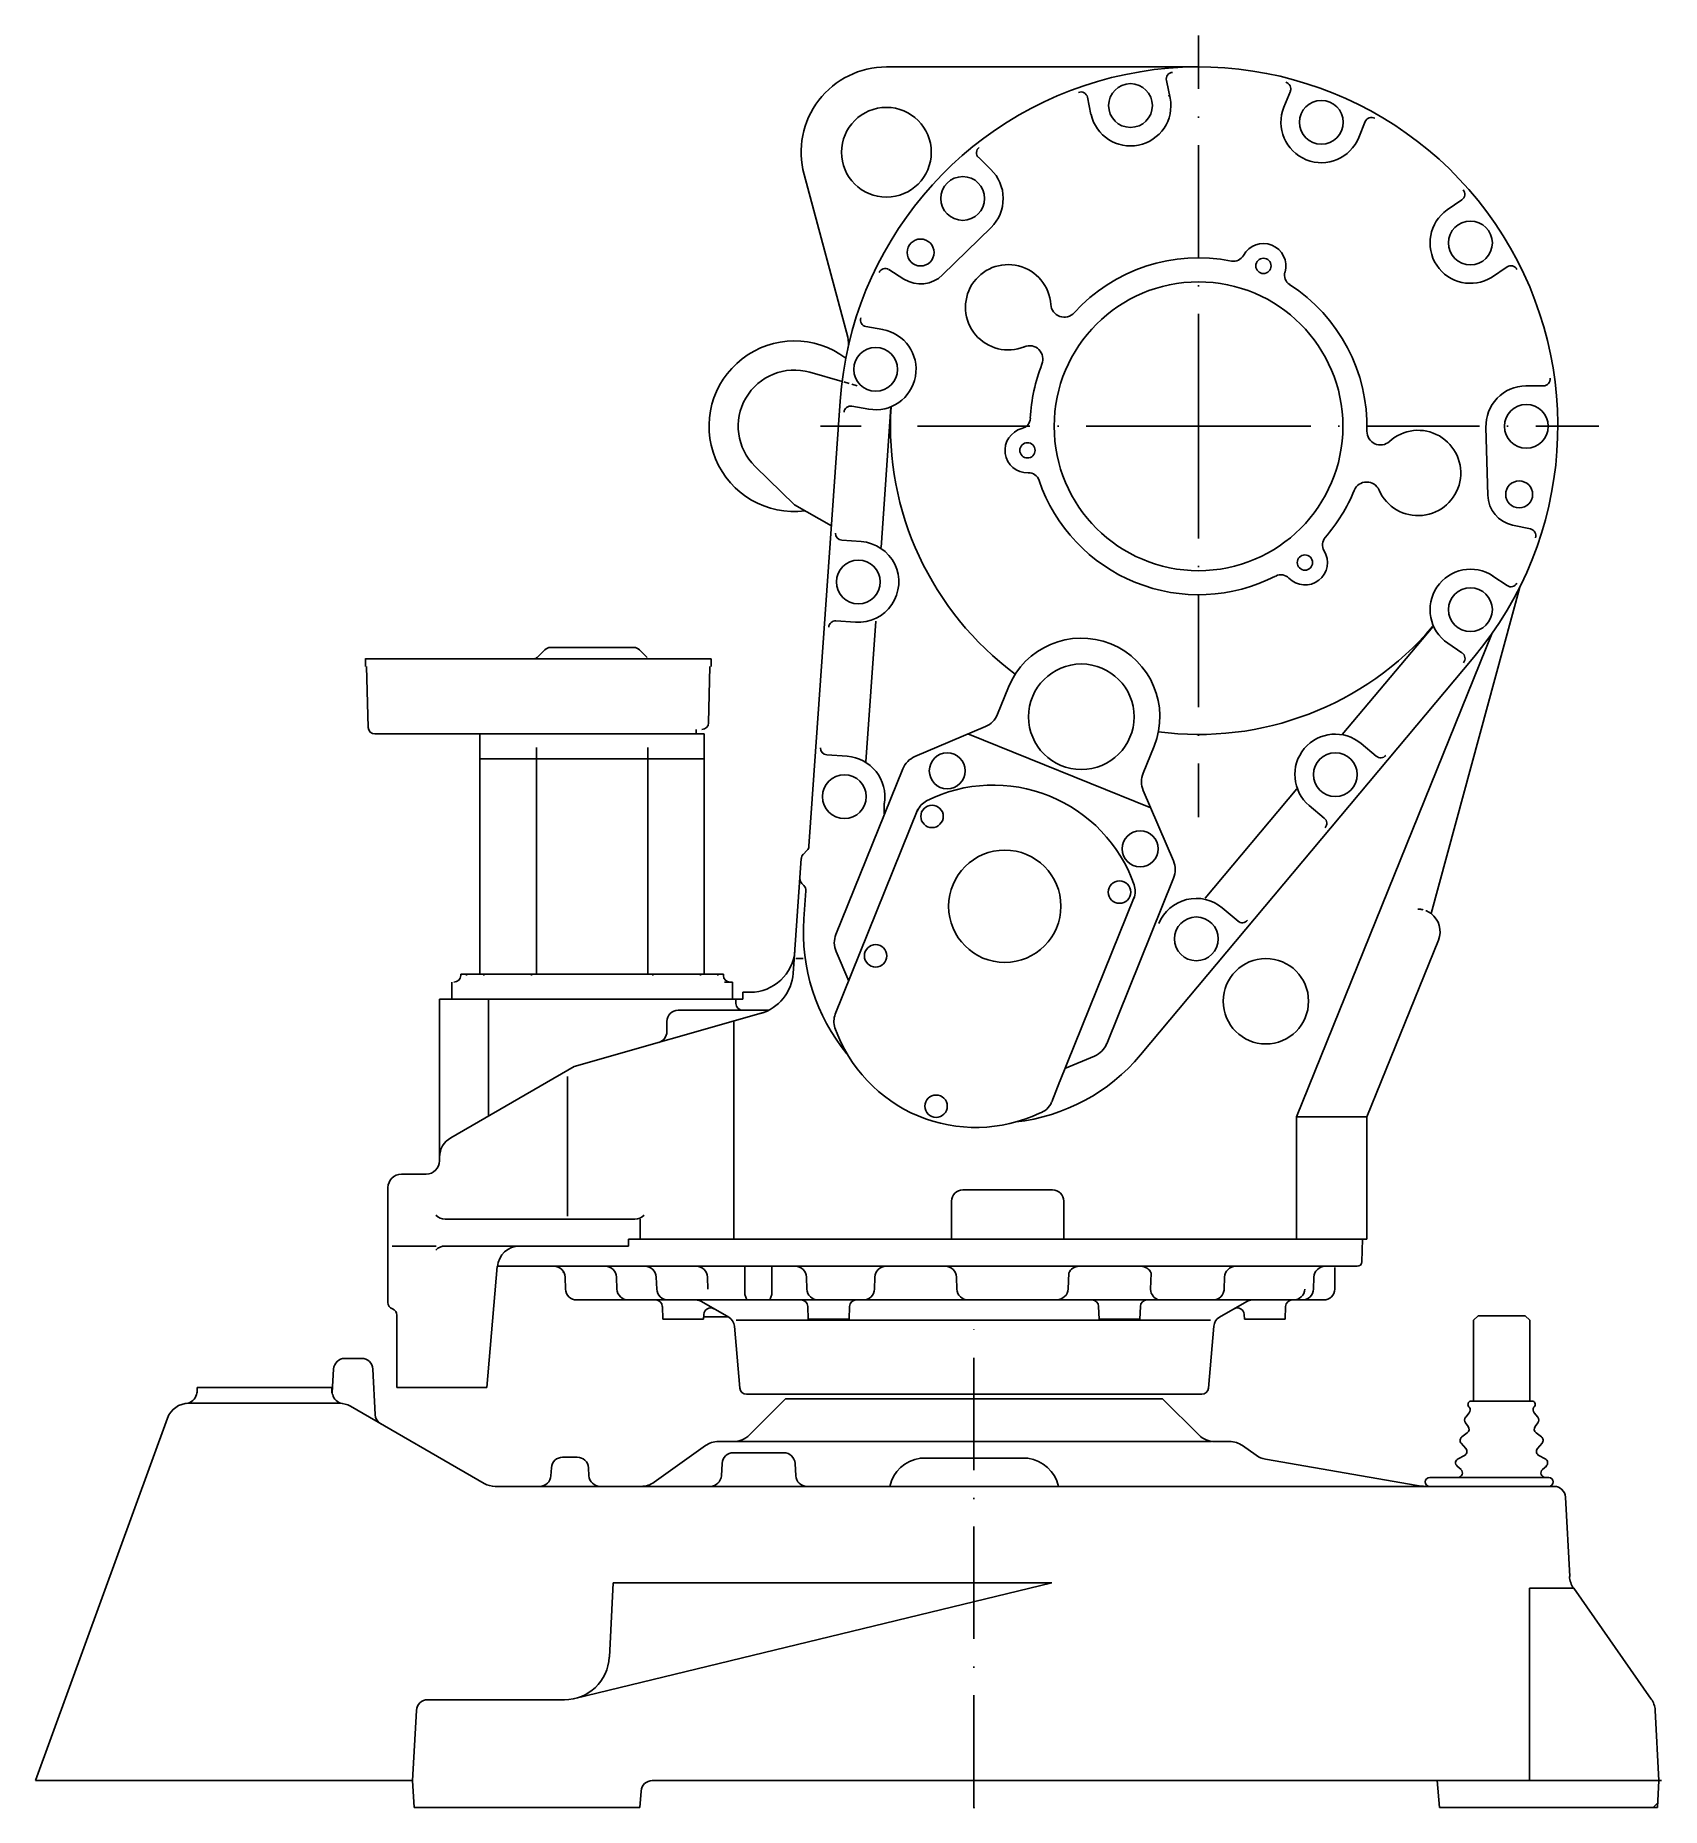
# Model space of a CAD drawing. Extents: x 582 to 1306, y 200 to 989.
import ezdxf

# ---------------------------------------------------------------- set-up
doc = ezdxf.new("R2010")
doc.units = 0
doc.header["$LTSCALE"] = 5
for name, pattern in [('DASHDOT', [1, 0.5, -0.25, 0, -0.25]), ('DASHED', [0.75, 0.5, -0.25]), ('GEN7', [15, 10, -2.5, 0, -2.5])]:
    doc.linetypes.add(name, pattern=pattern)
doc.layers.get('0').update_dxf_attribs({"linetype": 'CONTINUOUS'})
doc.layers.add('7', color=4, linetype='GEN7')

msp = doc.modelspace()

# ---------------------------------------------------------------- linework, layer by layer
at = {"linetype": 'CONTINUOUS'}
for p, q in [((1100, 975), (961, 975)), ((1085.7, 968.9569), (1087.4, 961.1005)), ((1138, 957.1118), (1140.9, 964.1313)), ((1050.5, 961.4729), (1052.1, 953.8762)), ((1086.5, 962.1139), (1086.6, 962.1139)), ((1171.4, 943.626), (1174.2, 950.6455)), ((1002.1, 934.6274), (1007.5, 929.3683)), ((924.3, 927.1649), (943.8, 854.6027)), ((1210.7, 911.3285), (1217.3, 915.7948)), ((1007.6, 903.575), (986, 882.3775)), ((968.8, 880.4956), (962, 884.7693)), ((1230.5, 881.2972), (1237.4, 885.9684)), ((959.4, 858.0792), (951.9, 859.3939)), ((941.3, 834.9299), (926.9, 839.038)), ((1245.7, 833), (1253.6, 833)), ((926.5, 628.0098), (940.4, 826.224)), ((945.6, 823.9543), (953.1, 822.6261)), ((958.6, 761.0938), (963, 823.573)), ((1228, 814.5193), (1228.8, 784.271)), ((920, 779.9998), (902.5, 797.1429)), ((920, 779.9998), (936.5, 770.6718)), ((1239.9, 770.9508), (1247.8, 769.2738)), ((949.8, 763.6588), (941.1, 764.2728)), ((1203.6, 598.0038), (1243.1, 743.3898)), ((1231.1, 748.2808), (1237.4, 744.0468)), ((947.3, 727.7478), (938.5, 728.3608)), ((951.9, 665.6158), (956.3, 728.1718)), ((1143.7, 507.4998), (1230.6, 722.5268)), ((1164, 677.6938), (1204.3, 725.7688)), ((1211, 718.4348), (1217.3, 714.1578)), ((729, 707.9998), (729, 711.5318)), ((729, 711.4998), (882.9, 711.4998)), ((805.5, 712.0858), (808.9, 715.4748)), ((811.4, 716.4998), (848.5, 716.4998)), ((854.4, 712.0858), (851, 715.4748)), ((882.9, 711.5088), (882.9, 707.9998)), ((1074.1, 535.0828), (1222.6, 712.2028)), ((729.5, 707.9998), (730.2, 680.9218)), ((881.8, 682.9218), (882.4, 707.9998)), ((1015.3, 698.7688), (1010.5, 686.7488)), ((876.3, 677.9998), (876.3, 679.9998)), ((973.7, 667.9498), (1005.1, 681.2898)), ((733.2, 677.9998), (876.3, 677.9998)), ((779.9, 570.9998), (779.9, 677.9998)), ((779.9, 677.9998), (879.9, 677.9998)), ((805.1, 671.9998), (805.1, 666.9998)), ((854.8, 671.9998), (854.8, 666.9998)), ((879.9, 570.9998), (879.9, 677.9998)), ((1078.7, 645.1068), (997.3, 677.9928)), ((1080.2, 672.5468), (1075.4, 660.5268)), ((1172.4, 673.7118), (1179.1, 668.0938)), ((779.9, 666.9998), (879.9, 666.9998)), ((805.1, 570.9998), (805.1, 666.9998)), ((854.8, 570.9998), (854.8, 666.9998)), ((943.5, 668.0468), (934.4, 668.6918)), ((938.5, 588.7748), (968.3, 662.4908)), ((960, 647.2318), (960, 642.4358)), ((1088.8, 621.4448), (1075.4, 652.8728)), ((1103, 604.8908), (1143.8, 653.5868)), ((975, 644.4618), (938.2, 553.2048)), ((1149.3, 646.1248), (1156, 640.5068)), ((924, 624.4498), (925.6, 626.0988)), ((919.5, 571.4098), (923.1, 622.5388)), ((923.3, 611.3758), (924.2, 610.5008)), ((924.2, 595.6238), (925.1, 608.1688)), ((1059.1, 540.0758), (1088.8, 613.7918)), ((1038.1, 522.9488), (1071.4, 605.3608)), ((1110.5, 600.5758), (1117.6, 594.6698)), ((1175, 507.4998), (1206.8, 586.2538)), ((920.6, 577.9728), (923.9, 577.9728)), ((944.2, 568.0108), (938.6, 581.1218)), ((771.4, 570.9998), (888.4, 570.9998)), ((771.4, 570.4998), (771.4, 570.9998)), ((774, 570.4998), (774, 570.9998)), ((781.7, 570.4998), (781.7, 570.9998)), ((802.9, 570.4998), (802.9, 570.9998)), ((856.9, 570.4998), (856.9, 570.9998)), ((878.2, 570.4998), (878.2, 570.9998)), ((885.9, 570.4998), (885.9, 570.9998)), ((888.4, 570.4998), (888.4, 570.9998)), ((767.4, 559.9998), (767.4, 567.4998)), ((892.4, 567.4998), (888.9, 567.4998)), ((892.4, 559.9998), (892.4, 567.4998)), ((897, 559.9998), (897, 562.9998)), ((897, 562.9998), (900.3, 562.9998)), ((762, 559.9998), (897, 559.9998)), ((762, 559.9998), (762, 487.9998)), ((767.4, 559.9998), (892.4, 559.9998)), ((783.8, 507.9118), (783.8, 559.9998)), ((822, 529.9998), (907.3, 554.2388)), ((868.2, 554.9998), (908.6, 554.9998)), ((894, 557.9998), (894, 559.9998)), ((894, 557.9998), (894, 559.9998)), ((863.2, 545.4638), (863.2, 549.9998)), ((893, 452.9998), (893, 550.1708)), ((822, 529.9998), (767, 498.2458)), ((1040.5, 529.0328), (1053.7, 534.6168)), ((819, 463.2558), (819, 525.5538)), ((1034.6, 514.2458), (1038.3, 523.4208)), ((1143.7, 452.9998), (1143.7, 507.4998)), ((1175, 507.4998), (1143.7, 507.4998)), ((1175, 452.9998), (1175, 507.4998)), ((745, 481.9998), (756, 481.9998)), ((739, 475.9998), (739, 424.8288)), ((1035, 474.9998), (995, 474.9998)), ((990, 469.9998), (990, 452.9998)), ((1040, 469.9998), (1040, 452.9998)), ((764.5, 461.9998), (848.9, 461.9998)), ((851.4, 461.9998), (851.4, 452.9998)), ((740.9, 449.9998), (760.5, 449.9998)), ((764.5, 449.9998), (846.1, 449.9998)), ((1173, 452.9998), (846.1, 452.9998)), ((1175, 452.9998), (846.1, 452.9998)), ((846.1, 452.9998), (846.1, 449.9998)), ((1173, 452.9998), (1172.7, 442.9298)), ((783, 386.9998), (787.7, 440.8718)), ((1104.8, 440.9998), (787.7, 440.9998)), ((812.9, 440.9998), (799.3, 440.9998)), ((817.9, 436.1738), (818.1, 430.8248)), ((853.5, 440.9998), (840.3, 440.9998)), ((840.8, 436.1738), (841, 430.8248)), ((858.5, 436.1738), (858.7, 430.8248)), ((898, 440.9998), (880.3, 440.9998)), ((881.3, 436.1738), (881.5, 430.8248)), ((898, 440.9998), (898, 428.4998)), ((898, 438.2008), (898, 431.9998)), ((910, 440.9998), (910, 428.4998)), ((925.4, 436.1738), (925.6, 430.8248)), ((955.9, 436.1738), (955.7, 430.8248)), ((992.2, 436.1738), (992.4, 430.8248)), ((1042.2, 437.9298), (1042, 430.9108)), ((1078.9, 437.9298), (1078.6, 430.7748)), ((1170.7, 440.9998), (1104.6, 440.9998)), ((1111.6, 436.1748), (1111.4, 430.8258)), ((1151.4, 436.1748), (1151.2, 430.8258)), ((1165.8, 440.9998), (1156.4, 440.9998)), ((898, 428.4998), (898.9, 425.9998)), ((910, 428.4998), (909.1, 425.9998)), ((1160.7, 430.9998), (1160.7, 430.8258)), ((743, 419.1718), (743, 386.9998)), ((870, 425.9998), (823.1, 425.9998)), ((861.4, 417.4998), (861.2, 423.1048)), ((870, 425.9998), (1114.8, 425.9998)), ((890.8, 418.3018), (878.6, 425.3298)), ((879.6, 417.4998), (879.7, 419.6008)), ((890.4, 418.4998), (879.7, 418.4998)), ((898.9, 425.9998), (909.1, 425.9998)), ((926.2, 417.4998), (926, 423.1048)), ((944.4, 417.4998), (944.6, 423.1048)), ((1055.7, 417.4998), (1055.5, 423.1048)), ((1073.9, 417.4998), (1074.1, 423.1048)), ((1109.3, 418.3018), (1121.5, 425.3298)), ((1113.6, 425.9998), (1130.1, 425.9998)), ((1120.4, 417.4998), (1120.3, 419.6008)), ((1130.1, 425.9998), (1155.7, 425.9998)), ((1138.6, 417.4998), (1138.8, 423.1048)), ((1224.5, 418.9998), (1222.5, 416.9998)), ((1224.5, 418.9998), (1245.5, 418.9998)), ((1245.5, 418.9998), (1247.5, 416.9998)), ((879.6, 417.4998), (861.4, 417.4998)), ((893.3, 414.4068), (895.7, 386.7388)), ((894.1, 416.9998), (1105.4, 416.9998)), ((944.4, 417.4998), (926.2, 417.4998)), ((1055.7, 417.4998), (1073.9, 417.4998)), ((1106.8, 414.4068), (1104.4, 386.7388)), ((1120.4, 417.4998), (1138.6, 417.4998)), ((1222.5, 380.9998), (1222.5, 416.9998)), ((1247.5, 416.9998), (1247.5, 380.9998)), ((714.8, 395.2618), (714.2, 384.7388)), ((714.8, 395.2618), (714.2, 384.7388)), ((719.8, 399.9998), (727.3, 399.9998)), ((719.8, 399.9998), (727.3, 399.9998)), ((732.3, 395.2618), (733.3, 374.9428)), ((732.3, 395.2618), (733.3, 374.9428)), ((654, 386.9998), (714, 386.9998)), ((654, 386.9998), (654, 384.9998)), ((714, 386.9998), (714, 384.9998)), ((743, 386.9998), (783, 386.9998)), ((717.3, 379.9998), (650.2, 379.9998)), ((1101.4, 383.9998), (898.7, 383.9998)), ((916, 381.9998), (900, 365.9288)), ((1084, 381.9998), (916, 381.9998)), ((1084, 381.9998), (1100.1, 365.9288)), ((1247.5, 380.9998), (1221.5, 380.9998)), ((1247.5, 380.9998), (1248.5, 380.9998)), ((640.8, 373.4198), (582, 211.9998)), ((722.3, 378.6598), (781.8, 344.3398)), ((1218.9, 371.2998), (1220.1, 369.6998)), ((1219, 373.7598), (1220.6, 375.7398)), ((1220.3, 378.5998), (1220.6, 378.1998)), ((1249.7, 378.5998), (1249.4, 378.1998)), ((1251.1, 373.7598), (1249.5, 375.7398)), ((1251.1, 371.2998), (1249.9, 369.6998)), ((1105.8, 362.9998), (886.2, 362.9998)), ((1107.2, 362.9998), (1113.8, 362.9998)), ((1217.3, 365.0998), (1219.7, 366.8998)), ((1252.7, 365.0998), (1250.3, 366.8998)), ((823.3, 355.9998), (816.8, 355.9998)), ((880.4, 361.1378), (857.6, 344.8628)), ((915.3, 357.9998), (892.8, 357.9998)), ((1024, 355.4998), (976.1, 355.4998)), ((1119.6, 361.1378), (1125.7, 356.8288)), ((1129.8, 355.1118), (1197.4, 343.4598)), ((1215.6, 355.2818), (1218.4, 356.7188)), ((1219, 359.7948), (1217, 362.2048)), ((1251, 359.7948), (1253, 362.2048)), ((1254.4, 355.2818), (1251.6, 356.7188)), ((811.8, 351.2618), (811.6, 347.7388)), ((828.3, 351.2618), (828.5, 347.7388)), ((887.8, 353.2618), (887.5, 347.7388)), ((920.3, 353.2618), (920.6, 347.7388)), ((1215.2, 352.0218), (1216.9, 350.4788)), ((1254.9, 352.0218), (1253.2, 350.4788)), ((1201.6, 342.9998), (786.8, 342.9998)), ((1197.4, 343.4598), (1199.2, 343.1458)), ((1200.9, 342.9998), (1258.4, 342.9998)), ((1256, 346.9998), (1203, 346.9998)), ((1256, 342.9998), (1203, 342.9998)), ((1263.4, 338.2618), (1265.3, 302.8638)), ((1034.7, 299.9998), (822.3, 248.5628)), ((837.6, 266.9538), (839.3, 299.9998)), ((839.3, 299.9998), (1034.7, 299.9998)), ((1267.1, 297.6508), (1247.4, 297.6508)), ((1247.4, 212.4978), (1247.4, 297.6508)), ((1267.1, 297.6508), (1301.6, 248.3158)), ((817.6, 247.9998), (756.7, 247.9998)), ((750, 211.9998), (751.7, 243.2618)), ((1303.39, 243.2618), (1305.03, 211.9998)), ((750, 211.9998), (582, 211.9998)), ((750.7, 199.9998), (750, 211.9998)), ((851.2, 199.9998), (851.7, 207.3488)), ((1178.1, 211.9998), (856.7, 211.9998)), ((1099, 211.9998), (1090, 211.9998)), ((1199, 211.9998), (1178.1, 211.9998)), ((1306.22, 211.9998), (1199, 211.9998)), ((1206.3, 211.9998), (1207.3, 199.9998)), ((1305.03, 211.9998), (1304.4, 199.9998)), ((750.7, 199.9998), (851.2, 199.9998)), ((1262, 199.9998), (1207.3, 199.9998)), ((1262, 199.9998), (1271, 199.9998)), ((1289, 199.9998), (1271, 199.9998)), ((1304.4, 199.9998), (1289, 199.9998))]:
    msp.add_line(p, q, dxfattribs=at)
at = {"linetype": 'DASHED'}
msp.add_line((948, 833.0001), (941.3, 834.9299), dxfattribs=at)
msp.add_line((1160.7, 430.9998), (1160.7, 440.3883))
at = {"linetype": 'DASHDOT'}
msp.add_line((1000, 210.4998), (1000, 225.9418), dxfattribs=at)
at = {"linetype": 'CONTINUOUS'}
for points in [[(774.6, 570.9998, 0), (792.6, 570.9998, 0)], [(885.3, 570.9998, 0), (867.3, 570.9998, 0)], [(1302.44, 199.9998, 0), (1304.5, 202.0638, 0)]]:
    msp.add_polyline3d(points, dxfattribs=at)
for centre, radius in [((1069.7, 957.8096), 9.75), ((961, 937), 20), ((1154.7, 950.3689), 9.75), ((995, 916.4201), 9.75), ((1221.1, 896.6422), 9.75), ((976.2, 892.3682), 6), ((1128.9, 886.3932), 3.4), ((1100, 815), 64.294), ((956.2, 840.3527), 9.75), ((1246, 815), 9.75), ((1023.8, 804.2837), 3.4), ((1147.4, 754.3228), 3.4), ((948.5, 745.7028), 9.75), ((1221.1, 733.3578), 9.75), ((1047.8, 685.6578), 23.5), ((988.1, 661.5758), 8), ((1160.9, 659.9188), 9.75), ((942.3, 650.0918), 9.75), ((981.3, 641.3198), 5), ((1074, 626.8758), 8), ((1013.7, 601.2828), 25), ((1064.8, 607.6058), 5), ((1099, 586.7828), 9.75), ((956.2, 579.1988), 5), ((1130, 558.9998), 19), ((983.1, 512.2548), 5)]:
    msp.add_circle(centre, radius, dxfattribs=at)
at = {"linetype": 'CONTINUOUS', "extrusion": (0, 0, -1)}
msp.add_circle((-1242.8, 784.6449), 6, dxfattribs=at)
at = {"linetype": 'CONTINUOUS'}
for centre, radius, start, end in [((961, 937), 38, 90, 195), ((1100, 815), 160, 320.023, 175.977), ((1047.6, 960.8492), 3, 12, 109.786), ((1138.1, 965.2552), 3, 338, 75.7866), ((1069.7, 957.8096), 18, 192.622, 10.5347), ((1154.7, 950.3689), 18, 158, 338), ((1004.1, 936.7854), 3, 128.213, 226), ((995, 916.4201), 18, 314.47, 46), ((1215.6, 918.2819), 3, 304, 41.7848), ((1221.1, 896.6422), 18, 125.323, 301.515), ((1128.9, 886.3932), 10, 344.113, 151.887), ((1015.2, 867.9919), 19, 3.62959, 292.37), ((1100, 815), 75, 78.7447, 137.642), ((976.2, 892.3682), 14, 238, 314.47), ((1143.3, 882.2871), 5, 164.113, 237.255), ((1100, 815), 75, 358.358, 57.2553), ((1040.2, 869.5746), 6, 183.63, 317.642), ((920, 815), 38, 52.9414, 277.213), ((956.2, 840.3527), 18, 260, 80), ((1100, 815), 75, 158.358, 177.255), ((1253.6, 836), 3, 270, 7.7866), ((1246, 815), 18, 90.9074, 181.53), ((1023.8, 804.2837), 10, 104.113, 271.887), ((1181, 812.6789), 6, 178.358, 312.37), ((1197.8, 794.2089), 19, 203.63, 132.37), ((1024.3, 789.2918), 5, 18.7447, 91.8868), ((1100, 815), 75, 198.745, 297.255), ((1100, 815), 75, 318.745, 337.642), ((1247.2, 766.3398), 3, 341.703, 78), ((948.5, 745.7028), 18, 265.977, 85.9774), ((1147.4, 754.3228), 10, 224.113, 31.8868), ((1239.1, 746.5338), 3, 236, 333.787), ((1100, 815), 137.224, 262.502, 319.446), ((1215.7, 711.6708), 3, 320.023, 55.9999), ((1001.2, 690.4948), 10, 293, 338), ((878.8, 682.9998), 3, 270, 358.5), ((942.3, 650.0918), 18, 350.858, 85.9774), ((977.6, 658.7448), 10, 113, 158), ((1181.1, 670.3928), 3, 230.023, 320.023), ((982.7, 640.6248), 8.5, 116.59, 158), ((1154.1, 638.2078), 3, 320.023, 50.0226), ((926.1, 622.3278), 3, 135, 175.977), ((922.1, 608.3788), 3, 355.977, 45), ((1063.3, 608.0028), 8.5, 338, 19.4096), ((1009, 589.6948), 85, 176, 219.496), ((1119.5, 596.9688), 3, 230.023, 320.023), ((900.3, 582.9998), 20, 270, 355.977), ((891.4, 570.4998), 3, 180, 270), ((897, 557.9998), 3, 180, 270), ((1000.8, 569.2958), 66.5, 199.41, 295.197), ((1049.8, 543.8218), 10, 293, 338), ((1009, 589.6948), 85, 276.504, 320.023), ((1026.7, 517.2728), 8.5, 286.497, 338), ((756, 487.9998), 6, 270, 0), ((764.5, 443.9998), 6, 90, 135), ((812.9, 435.9998), 5, 2, 90), ((835.8, 435.9998), 5, 2, 90), ((853.5, 435.9998), 5, 2, 90), ((876.3, 435.9998), 5, 2, 90), ((920.4, 435.9998), 5, 2, 90), ((987.2, 435.9998), 5, 2, 90), ((1074.3, 435.9998), 5, 22.701, 90), ((950.7, 430.9998), 5, 270, 358), ((1036.9, 431.0908), 5, 270, 358), ((1106.4, 431.0348), 5, 270, 358), ((1106.4, 430.9998), 5, 348.308, 358), ((1142.3, 430.9998), 5, 270, 358), ((1146.2, 430.9998), 5, 270, 358), ((1155.7, 430.9998), 5, 270, 358), ((742, 424.8288), 3, 180, 250.529), ((858.2, 422.9998), 3, 2, 90), ((876.1, 420.9998), 5, 60, 90), ((923, 422.9998), 3, 2, 90), ((1052.5, 422.9998), 3, 2, 90), ((1111.8, 413.9718), 5, 120, 175), ((1117.3, 419.4968), 3, 2, 120), ((727.3, 394.9998), 5, 3, 90), ((727.3, 394.9998), 5, 3, 90), ((898.7, 386.9998), 3, 185, 270), ((650.2, 369.9998), 10, 90, 160), ((648.8, 384.9368), 5, 275.268, 348.879), ((719.3, 384.8768), 5, 190.817, 262.649), ((717.3, 369.9998), 10, 60, 90), ((1221.5, 379.4998, 0), 1.5, 90, 216.87), ((738.3, 375.2048), 5, 183, 240), ((738.3, 375.2048), 5, 183, 240), ((1220.5, 372.4998), 2, 140.947, 216.87), ((1219, 376.9998, 0.0001), 2, 320.947, 36.8699), ((1107.2, 372.9998), 10, 225, 270), ((1218.5, 363.4998), 2, 126.87, 220.361), ((1218.5, 368.4998), 2, 306.87, 36.8699), ((816.8, 350.9998), 5, 90, 177), ((892.8, 352.9998), 5, 90, 177), ((978, 339.8268), 15.7846, 96.8136, 168.403), ((1131.5, 364.9658), 10, 234.462, 260.218), ((1216.5, 353.4998), 2, 117.019, 227.666), ((1217.5, 358.4998), 2, 297.019, 40.3613), ((833.5, 347.9998), 5, 183, 270), ((925.6, 347.9998), 5, 183, 270), ((1215.5, 348.9998), 2, 274.506, 47.6662), ((786.8, 352.9998), 10, 240, 270), ((1200.9, 352.9998), 10, 260.218, 270), ((1203, 344.9998), 2, 90, 270), ((1256, 344.9998), 2, 270, 90), ((1275.2, 303.3868), 10, 183, 215), ((817.6, 267.9998), 20, 270, 357), ((856.7, 206.9998), 5, 90, 176)]:
    msp.add_arc(centre, radius, start, end, dxfattribs=at)
at = {"linetype": 'CONTINUOUS', "extrusion": (-3.72688e-15, 3.29392e-15, -1)}
msp.add_arc((-1088.6, 969.5807), 3, 348, 85.7844, dxfattribs=at)
at = {"linetype": 'CONTINUOUS', "extrusion": (-8.73427e-16, 1.78979e-15, -1)}
msp.add_arc((-1177, 949.5217), 3, 22.0001, 119.787, dxfattribs=at)
at = {"linetype": 'CONTINUOUS', "extrusion": (-3.20221e-15, 1.04128e-14, -1)}
msp.add_arc((-960.4, 882.2252), 3, 25.7033, 122, dxfattribs=at)
at = {"linetype": 'CONTINUOUS', "extrusion": (2.24285e-15, -5.22617e-15, -1)}
msp.add_arc((-1115.6, 893.4614), 5, 208.113, 281.255, dxfattribs=at)
at = {"linetype": 'CONTINUOUS', "extrusion": (1.9347e-15, 6.66164e-15, -1)}
msp.add_arc((-1239.1, 883.4813), 3, 56.0002, 153.78, dxfattribs=at)
at = {"linetype": 'CONTINUOUS', "extrusion": (-1.56908e-15, -1.22646e-15, -1)}
msp.add_arc((-952.4, 862.3483), 3, 280, 17.7866, dxfattribs=at)
at = {"linetype": 'CONTINUOUS', "extrusion": (2.28271e-14, 5.9945e-16, -1)}
msp.add_arc((-934.1, 852.0145), 10, 165, 192.576, dxfattribs=at)
at = {"linetype": 'CONTINUOUS', "extrusion": (-1.30325e-15, 6.66708e-15, -1)}
msp.add_arc((-1024.7, 844.8734), 6, 67.6296, 201.642, dxfattribs=at)
at = {"linetype": 'CONTINUOUS', "extrusion": (-1.49183e-15, -1.52259e-15, -1)}
msp.add_arc((-920, 815), 25, 314.415, 105.946, dxfattribs=at)
at = {"linetype": 'CONTINUOUS', "extrusion": (-1.38319e-15, 1.43283e-15, -1)}
msp.add_arc((-945.1, 820.9998), 3, 4.02259, 100, dxfattribs=at)
at = {"linetype": 'CONTINUOUS', "extrusion": (-5.77526e-17, -7.80423e-17, -1)}
msp.add_arc((-1100, 815), 137.224, 306.502, 3.61704, dxfattribs=at)
at = {"linetype": 'CONTINUOUS', "extrusion": (-1.71052e-15, 1.4158e-15, -1)}
msp.add_arc((-1020.1, 818.8309), 5, 182.745, 255.887, dxfattribs=at)
at = {"linetype": 'CONTINUOUS', "extrusion": (-6.16937e-15, 4.45828e-15, -1)}
msp.add_arc((-1174.9, 784.1883), 6, 22.3579, 156.37, dxfattribs=at)
at = {"linetype": 'CONTINUOUS', "extrusion": (-1.06662e-15, -7.46162e-16, -1)}
msp.add_arc((-1242.8, 784.6449), 14, 282, 358.47, dxfattribs=at)
at = {"linetype": 'CONTINUOUS', "extrusion": (-1.42244e-14, -1.23553e-14, -1)}
msp.add_arc((-941.3, 767.2648), 3, 274.023, 4.02259, dxfattribs=at)
at = {"linetype": 'CONTINUOUS', "extrusion": (2.21205e-15, -1.92873e-16, -1)}
msp.add_arc((-1160.2, 762.2468), 5, 328.113, 41.2553, dxfattribs=at)
at = {"linetype": 'CONTINUOUS', "extrusion": (-4.13888e-16, -6.1361e-16, -1)}
msp.add_arc((-1221.1, 733.3578), 18, 304, 124, dxfattribs=at)
at = {"linetype": 'CONTINUOUS', "extrusion": (1.4954e-15, 7.76408e-15, -1)}
msp.add_arc((-1136.7, 743.8818), 5, 62.7447, 135.887, dxfattribs=at)
at = {"linetype": 'CONTINUOUS', "extrusion": (0, 0, -1)}
for centre, radius, start, end in [((-938.3, 725.3688), 3, 4.02259, 94.0226), ((-934.6, 671.6848), 3, 274.023, 4.02259), ((-1197.6, 589.9998), 10, 126.831, 202), ((-768.4, 570.4998), 3, 180, 270), ((-899.5, 572.8128), 20, 184.023, 254.141), ((-1101.4, 386.9998), 3, 185, 270)]:
    msp.add_arc(centre, radius, start, end, dxfattribs=at)
at = {"linetype": 'CONTINUOUS', "extrusion": (-5.88218e-16, 2.37655e-16, -1)}
msp.add_arc((-1047.8, 685.6578), 35, 22, 202, dxfattribs=at)
at = {"linetype": 'CONTINUOUS', "extrusion": (-2.66916e-14, 6.43738e-14, -1)}
msp.add_arc((-804.1, 713.4998), 2, 225, 270, dxfattribs=at)
at = {"linetype": 'CONTINUOUS', "extrusion": (-8.65794e-15, 2.18467e-14, -1)}
msp.add_arc((-811.4, 712.9998), 3.5, 45, 90, dxfattribs=at)
at = {"linetype": 'CONTINUOUS', "extrusion": (-6.21725e-15, -1.52259e-14, -1)}
msp.add_arc((-848.5, 712.9998), 3.5, 90, 135, dxfattribs=at)
at = {"linetype": 'CONTINUOUS', "extrusion": (-1.33227e-15, -1.4803e-15, -1)}
msp.add_arc((-733.2, 680.9998), 3, 270, 358.5, dxfattribs=at)
at = {"linetype": 'CONTINUOUS', "extrusion": (-6.34046e-16, -7.56232e-16, -1)}
msp.add_arc((-1160.9, 659.9188), 18, 309.977, 129.977, dxfattribs=at)
at = {"linetype": 'CONTINUOUS', "extrusion": (-2.98915e-17, 5.97169e-17, -1)}
msp.add_arc((-1008.6, 588.7658), 66.5, 63.4096, 160.59, dxfattribs=at)
at = {"linetype": 'CONTINUOUS', "extrusion": (-2.92326e-15, -2.20571e-15, -1)}
msp.add_arc((-1084.6, 656.7808), 10, 337, 21.9999, dxfattribs=at)
at = {"linetype": 'CONTINUOUS', "extrusion": (9.40795e-16, 5.55821e-14, -1)}
msp.add_arc((-923.5, 628.2208), 3, 184.023, 225, dxfattribs=at)
at = {"linetype": 'CONTINUOUS', "extrusion": (2.79976e-15, 2.2353e-16, -1)}
msp.add_arc((-1079.6, 617.5378), 10, 157, 202, dxfattribs=at)
at = {"linetype": 'CONTINUOUS', "extrusion": (-3.66355e-14, 3.24486e-14, -1)}
msp.add_arc((-925.5, 613.4968), 3, 315, 4.02259, dxfattribs=at)
at = {"linetype": 'CONTINUOUS', "extrusion": (2.28624e-16, -9.27371e-17, -1)}
msp.add_arc((-1099, 586.7828), 18, 22.0791, 129.977, dxfattribs=at)
at = {"linetype": 'DASHED', "extrusion": (3.9968e-15, 1.19904e-14, -1)}
msp.add_arc((-1197.6, 589.9998), 10, 90, 126.831, dxfattribs=at)
at = {"linetype": 'CONTINUOUS', "extrusion": (-1.96601e-14, -2.5558e-15, -1)}
msp.add_arc((-947.8, 585.0288), 10, 337, 22, dxfattribs=at)
at = {"linetype": 'CONTINUOUS', "extrusion": (-2.66454e-15, 2.66454e-15, -1)}
msp.add_arc((-868.2, 549.9998), 5, 0, 90, dxfattribs=at)
at = {"linetype": 'CONTINUOUS', "extrusion": (-3.12843e-14, 7.48369e-16, -1)}
msp.add_arc((-946.1, 550.0388), 8.5, 340.59, 22, dxfattribs=at)
at = {"linetype": 'CONTINUOUS', "extrusion": (1.77636e-15, -1.33227e-15, -1)}
msp.add_arc((-858.2, 545.4638), 5, 180, 254.141, dxfattribs=at)
at = {"linetype": 'CONTINUOUS', "extrusion": (-1.33227e-15, 8.88178e-16, -1)}
msp.add_arc((-772, 489.5858), 10, 0, 59.9999, dxfattribs=at)
at = {"linetype": 'CONTINUOUS', "extrusion": (3.40468e-13, 2.98872e-13, -1)}
msp.add_arc((-745, 475.9998, 0), 6, 0, 90, dxfattribs=at)
at = {"linetype": 'CONTINUOUS', "extrusion": (-8.88178e-16, 8.88178e-16, -1)}
msp.add_arc((-995, 469.9998), 5, 0, 90, dxfattribs=at)
at = {"linetype": 'CONTINUOUS', "extrusion": (8.88178e-16, 8.88178e-16, -1)}
msp.add_arc((-1035, 469.9998), 5, 90, 180, dxfattribs=at)
at = {"linetype": 'CONTINUOUS', "extrusion": (-5.37348e-14, 2.22045e-14, -1)}
msp.add_arc((-764.5, 467.9998), 6, 270, 315, dxfattribs=at)
at = {"linetype": 'CONTINUOUS', "extrusion": (3.76822e-15, -8.79252e-15, -1)}
msp.add_arc((-848.9, 467.9998), 6, 225, 270, dxfattribs=at)
at = {"linetype": 'CONTINUOUS', "extrusion": (-5.12763e-13, -4.70021e-13, -1)}
msp.add_arc((-797.7, 439.9998, 0), 10, 5, 90, dxfattribs=at)
at = {"linetype": 'CONTINUOUS', "extrusion": (-2.1416e-15, 2.29659e-15, -1)}
msp.add_arc((-1170.7, 442.9998), 2, 182, 270, dxfattribs=at)
at = {"linetype": 'CONTINUOUS', "extrusion": (3.55271e-14, -1.86517e-14, -1)}
msp.add_arc((-817.5, 438.2008), 0.5, 0, 51.1599, dxfattribs=at)
at = {"linetype": 'CONTINUOUS', "extrusion": (-8.5664e-16, 9.18634e-16, -1)}
for centre in [(-960.8, 435.9998), (-1116.6, 435.9998)]:
    msp.add_arc(centre, 5, 2, 90, dxfattribs=at)
at = {"linetype": 'CONTINUOUS', "extrusion": (5.31774e-15, -8.00115e-15, -1)}
msp.add_arc((-1046.8, 435.9998), 5, 22.701, 90, dxfattribs=at)
at = {"linetype": 'CONTINUOUS', "extrusion": (8.5664e-16, -9.18634e-16, -1)}
msp.add_arc((-1156.4, 435.9998), 5, 2, 90, dxfattribs=at)
at = {"linetype": 'CONTINUOUS', "extrusion": (-1.02141e-14, 1.15463e-14, -1)}
msp.add_arc((-823.1, 430.9998), 5, 270, 358, dxfattribs=at)
at = {"linetype": 'CONTINUOUS', "extrusion": (-1.11022e-14, 1.42109e-14, -1)}
msp.add_arc((-846, 430.9998), 5, 270, 358, dxfattribs=at)
at = {"linetype": 'CONTINUOUS', "extrusion": (-1.28786e-14, 1.24345e-14, -1)}
msp.add_arc((-863.7, 430.9998), 5, 270, 358, dxfattribs=at)
at = {"linetype": 'CONTINUOUS', "extrusion": (-1.46549e-14, 1.06581e-14, -1)}
for centre in [(-930.6, 430.9998), (-997.4, 430.9998)]:
    msp.add_arc(centre, 5, 270, 358, dxfattribs=at)
at = {"linetype": 'CONTINUOUS', "extrusion": (-1.82817e-14, 7.75952e-15, -1)}
msp.add_arc((-1083.6, 430.8918), 5, 282.694, 358, dxfattribs=at)
at = {"linetype": 'CONTINUOUS', "extrusion": (1.9393e-12, -1.50523e-12, -1)}
msp.add_arc((-740, 419.1718, 0), 3, 109.471, 180, dxfattribs=at)
at = {"linetype": 'CONTINUOUS', "extrusion": (4.43819e-15, -1.54985e-16, -1)}
msp.add_arc((-882.7, 419.4968), 3, 2, 120, dxfattribs=at)
at = {"linetype": 'CONTINUOUS', "extrusion": (1.24302e-14, 8.20711e-15, -1)}
msp.add_arc((-888.3, 413.9718), 5, 120, 175, dxfattribs=at)
at = {"linetype": 'CONTINUOUS', "extrusion": (-7.1335e-15, 7.80323e-15, -1)}
msp.add_arc((-947.6, 422.9998), 3, 2, 90, dxfattribs=at)
at = {"linetype": 'CONTINUOUS', "extrusion": (1.4329e-15, -1.38312e-15, -1)}
msp.add_arc((-1077.1, 422.9998), 3, 2, 90, dxfattribs=at)
at = {"linetype": 'CONTINUOUS', "extrusion": (-3.5251e-15, 1.23229e-14, -1)}
msp.add_arc((-1124, 420.9998), 5, 60, 90, dxfattribs=at)
at = {"linetype": 'CONTINUOUS', "extrusion": (-1.4329e-15, 1.38312e-15, -1)}
msp.add_arc((-1141.8, 422.9998), 3, 2, 90, dxfattribs=at)
at = {"linetype": 'CONTINUOUS', "extrusion": (9.92732e-13, 9.36538e-13, -1)}
msp.add_arc((-719.8, 394.9998, 0), 5, 3, 90, dxfattribs=at)
at = {"linetype": 'CONTINUOUS', "extrusion": (9.93573e-13, 9.35605e-13, -1)}
msp.add_arc((-719.8, 394.9998, 0), 5, 3, 90, dxfattribs=at)
at = {"linetype": 'CONTINUOUS', "extrusion": (2.74907e-12, 1.64493e-12, -1)}
msp.add_arc((-658.6, 382.9998, 0), 5, 11.212, 23.5782, dxfattribs=at)
at = {"linetype": 'CONTINUOUS', "extrusion": (6.83198e-14, 2.10954e-14, -1)}
msp.add_arc((-709.4, 382.9998), 5, 156.422, 169.183, dxfattribs=at)
at = {"linetype": 'CONTINUOUS', "extrusion": (-2.04959e-13, -6.32863e-14, -1)}
msp.add_arc((-709.4, 382.9998, 0), 5, 156.422, 169.183, dxfattribs=at)
at = {"linetype": 'CONTINUOUS', "extrusion": (2.12426e-10, 5.33499e-12, -1)}
msp.add_arc((-1248.5, 379.4998, -0.0001), 1.5, 90, 216.87, dxfattribs=at)
at = {"linetype": 'CONTINUOUS', "extrusion": (-8.41973e-11, -8.28301e-12, -1)}
msp.add_arc((-1251, 376.9998, 0), 2, 320.947, 36.8699, dxfattribs=at)
at = {"linetype": 'CONTINUOUS', "extrusion": (-8.23018e-12, 3.99607e-13, -1)}
msp.add_arc((-1249.5, 372.4998, 0), 2, 140.947, 216.87, dxfattribs=at)
at = {"linetype": 'CONTINUOUS', "extrusion": (1.23898e-15, -1.63525e-12, -1)}
msp.add_arc((-886.2, 352.9998, 0), 10, 54.4623, 90, dxfattribs=at)
at = {"linetype": 'CONTINUOUS', "extrusion": (-1.25607e-15, 2.51215e-15, -1)}
msp.add_arc((-892.9, 372.9998), 10, 225, 270, dxfattribs=at)
at = {"linetype": 'CONTINUOUS', "extrusion": (3.70777e-25, -1.6307e-12, -1)}
msp.add_arc((-1113.8, 352.9998, 0), 10, 90, 125.538, dxfattribs=at)
at = {"linetype": 'CONTINUOUS', "extrusion": (-6.21725e-15, -8.88175e-16, -1)}
msp.add_arc((-1251.5, 368.4998), 2, 306.87, 36.8699, dxfattribs=at)
at = {"linetype": 'CONTINUOUS', "extrusion": (-8.23794e-12, 3.91425e-13, -1)}
msp.add_arc((-1251.5, 363.4998, 0), 2, 126.87, 220.361, dxfattribs=at)
at = {"linetype": 'CONTINUOUS', "extrusion": (3.43281e-13, 2.04281e-14, -1)}
msp.add_arc((-823.3, 350.9998, 0), 5, 90, 177, dxfattribs=at)
at = {"linetype": 'CONTINUOUS', "extrusion": (3.43281e-13, 1.68754e-14, -1)}
msp.add_arc((-915.3, 352.9998, 0), 5, 90, 177, dxfattribs=at)
at = {"linetype": 'CONTINUOUS', "extrusion": (9.4968e-14, 2.40829e-13, -1)}
msp.add_arc((-1022.1, 339.8268, 0), 15.7846, 96.8136, 168.403, dxfattribs=at)
at = {"linetype": 'CONTINUOUS', "extrusion": (-2.59119e-15, -1.17113e-15, -1)}
msp.add_arc((-1252.5, 358.4998), 2, 297.019, 40.3613, dxfattribs=at)
at = {"linetype": 'CONTINUOUS', "extrusion": (-8.23592e-12, 4.01284e-13, -1)}
msp.add_arc((-1253.5, 353.4998, 0), 2, 117.019, 227.666, dxfattribs=at)
at = {"linetype": 'CONTINUOUS', "extrusion": (-3.55935e-13, -6.82191e-13, -1)}
msp.add_arc((-806.6, 347.9998, 0), 5, 183, 270, dxfattribs=at)
at = {"linetype": 'CONTINUOUS', "extrusion": (4.42113e-12, 3.85108e-12, -1)}
msp.add_arc((-882.5, 347.9998, 0), 5, 183, 270, dxfattribs=at)
at = {"linetype": 'CONTINUOUS', "extrusion": (1.50258e-15, 2.10892e-15, -1)}
msp.add_arc((-1254.5, 348.9998), 2, 274.506, 47.6662, dxfattribs=at)
at = {"linetype": 'CONTINUOUS', "extrusion": (1.61137e-11, 2.97052e-12, -1)}
msp.add_arc((-851.8, 352.9998, 0), 10, 234.462, 270, dxfattribs=at)
at = {"linetype": 'CONTINUOUS', "extrusion": (-8.17924e-12, 8.10463e-12, -1)}
msp.add_arc((-1258.4, 337.9998, 0), 5, 90, 177, dxfattribs=at)
at = {"linetype": 'CONTINUOUS', "extrusion": (3.36191e-15, -3.73378e-15, -1)}
msp.add_arc((-756.7, 242.9998), 5, 3, 90, dxfattribs=at)
at = {"linetype": 'CONTINUOUS', "extrusion": (-6.27698e-13, 1.65908e-12, -1)}
msp.add_arc((-1293.41, 242.5798, 0), 10, 145, 175.184, dxfattribs=at)
at = {"linetype": 'CONTINUOUS'}
msp.add_point((1100, 815), dxfattribs=at)
msp.add_point((1100, 815), dxfattribs=at)
at = {"layer": '7'}
for p, q in [((1100, 815), (1100, 989.0143)), ((1100, 815), (931.6238, 815)), ((1100, 815), (1278.2655, 815)), ((1100, 815), (1100, 640.9857)), ((1000, 200), (1000, 417.4755))]:
    msp.add_line(p, q, dxfattribs=at)
for p in [(1100, 815), (1000, 200)]:
    msp.add_point(p, dxfattribs=at)

doc.saveas('drawing.dxf')
